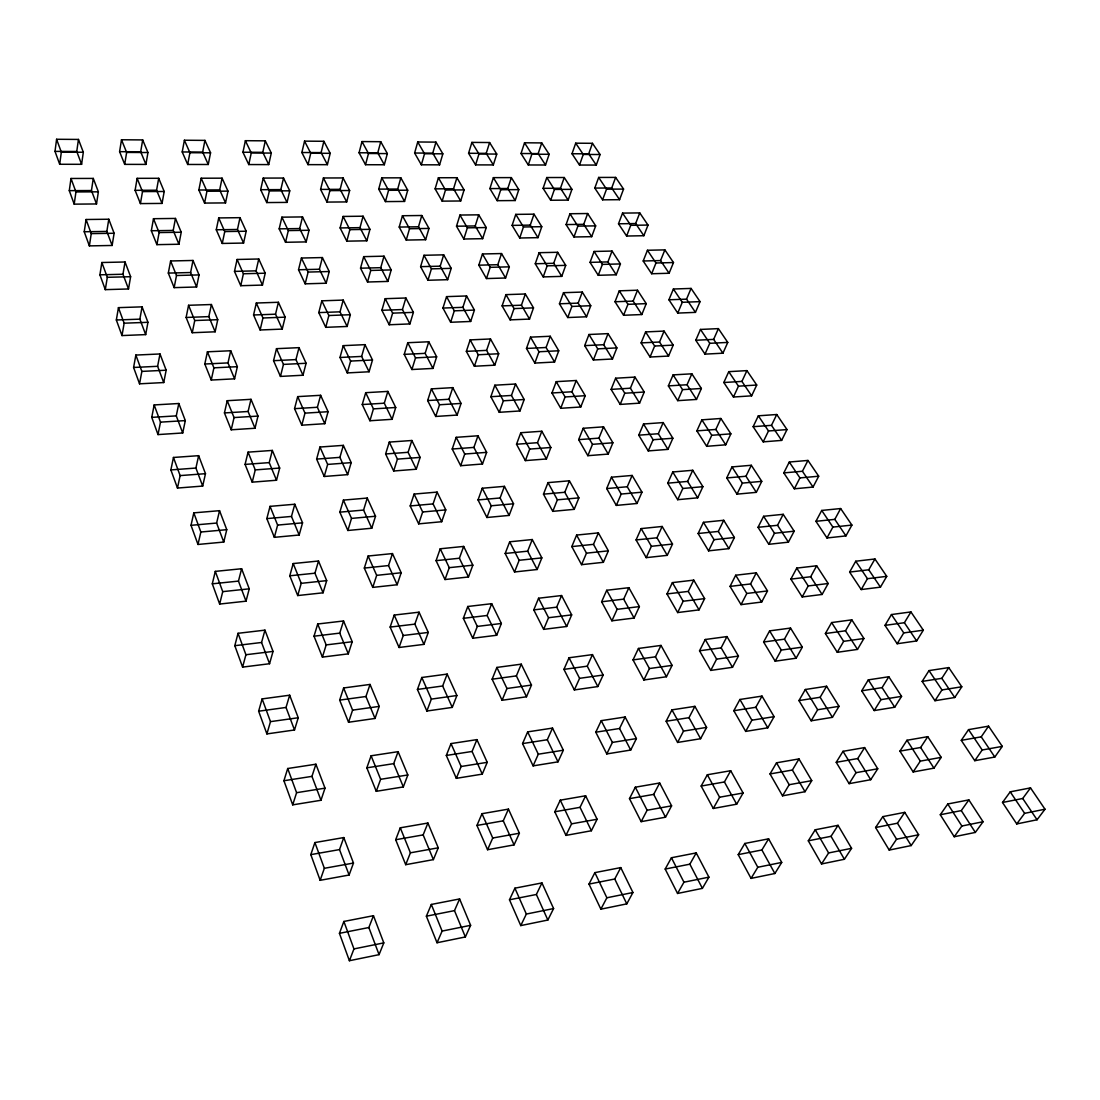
<?xml version="1.0" encoding="UTF-8"?>
<svg xmlns="http://www.w3.org/2000/svg" width="1100" height="1100" viewBox="0 0 1100 1100"><rect width="100%" height="100%" fill="white"/><g stroke="black" fill="none" stroke-linecap="round" stroke-linejoin="round"><path stroke-width="1.5" d="M55 151.387L56.595 139.274L78.458 139.439L83.325 152.24L81.593 164.312L59.689 164.271L55 151.387L76.752 151.484L81.593 164.312M59.689 164.271L61.325 152.144L56.595 139.274M69.286 190.644L70.991 178.475L93.28 178.42L98.368 191.826L96.511 203.954L74.195 204.146L69.286 190.644L91.465 190.548L96.511 203.954M76.752 151.484L78.458 139.439M74.195 204.146L75.941 191.936L70.991 178.475M84.233 231.756L86.061 219.505L108.79 219.23L114.111 233.269L112.131 245.465L89.375 245.891L84.233 231.756L106.851 231.413L112.131 245.465M91.465 190.548L93.28 178.42M89.375 245.891L91.245 233.613L86.061 219.505M99.907 274.821L101.86 262.515L125.042 261.993L130.625 276.705L128.507 288.97L105.297 289.644L99.907 274.821L122.966 274.244L128.507 288.97M106.851 231.413L108.79 219.23M119.598 151.676L121.495 139.769L142.684 139.92L147.95 152.529L145.915 164.409L124.699 164.368L119.598 151.676L140.69 151.772L145.915 164.409M124.699 164.368L126.637 152.433L121.495 139.769M105.297 289.644L107.305 277.31L101.86 262.515M140.69 151.772L142.684 139.92M135.108 190.327L137.129 178.337L158.703 178.296L164.203 191.482L162.044 203.417L140.429 203.596L135.108 190.327L156.585 190.218L162.044 203.417M122.966 274.244L125.042 261.993M116.339 320.004L118.442 307.643L142.079 306.859L147.95 322.3L145.681 334.606L122.004 335.569L116.339 320.004L139.865 319.151L145.681 334.606M140.429 203.596L142.491 191.593L137.129 178.337M122.004 335.569L124.149 323.194L118.442 307.643M156.585 190.218L158.703 178.296M151.333 230.752L153.478 218.708L175.464 218.433L181.225 232.238L178.929 244.241L156.901 244.654L151.333 230.752L173.209 230.436L178.929 244.241M139.865 319.151L142.079 306.859M133.595 367.469L135.85 355.066L159.995 353.966L166.155 370.205L163.735 382.553L139.549 383.817L133.595 367.469L157.616 366.3L163.735 382.553M156.901 244.654L159.101 232.567L153.478 218.708M182.215 151.965L184.401 140.236L204.93 140.387L210.567 152.804L208.258 164.491L187.688 164.464L182.215 151.965L202.675 152.061L208.258 164.491M139.549 383.817L141.859 371.401L135.85 355.066M173.209 230.436L175.464 218.433M187.688 164.464L189.915 152.708L184.401 140.236M168.314 273.089L170.61 260.975L193.009 260.466L199.045 274.918L196.597 286.99L174.157 287.636L168.314 273.089L190.616 272.525L196.597 286.99M157.616 366.3L159.995 353.966M174.157 287.636L176.495 275.509L170.61 260.975M202.675 152.061L204.93 140.387M151.759 417.368L154.165 404.938L178.819 403.507L185.309 420.599L182.71 432.974L158.015 434.582L151.759 417.368L176.275 415.882L182.71 432.974M198.866 190.011L201.176 178.214L222.076 178.173L227.975 191.139L225.528 202.909L204.586 203.074L198.866 190.011L219.684 189.915L225.528 202.909M158.015 434.582L160.49 422.139L154.165 404.938M190.616 272.525L193.009 260.466M204.586 203.074L206.938 191.249L201.176 178.214M186.12 317.46L188.567 305.291L211.406 304.521L217.745 319.688L215.133 331.801L192.252 332.722L186.12 317.46L208.849 316.621L215.133 331.801M219.684 189.915L222.076 178.173M192.252 332.722L194.741 320.54L188.567 305.291M176.275 415.882L178.819 403.507M216.274 229.79L218.721 217.924L240.006 217.676L246.166 231.234L243.567 243.059L222.255 243.444L216.274 229.79L237.462 229.474L243.567 243.059M170.871 469.92L173.456 457.462L198.646 455.675L205.48 473.674L202.689 486.062L177.471 488.056L170.871 469.92L195.91 468.05L198.646 455.675M222.255 243.444L224.758 231.564L218.721 217.924M242.949 152.24L245.383 140.69L265.306 140.841L271.288 153.065L268.716 164.588L248.765 164.56L242.949 152.24L262.79 152.336L268.716 164.588M208.849 316.621L211.406 304.521M177.471 488.056L180.125 475.599L173.456 457.462M204.806 364.018L207.419 351.808L230.711 350.749L237.366 366.671L234.575 378.826L211.241 380.05L204.806 364.018L227.989 362.904L234.575 378.826M248.765 164.56L251.254 152.983L245.383 140.69M237.462 229.474L240.006 217.676M234.492 271.397L237.091 259.476L258.761 258.995L265.21 273.199L262.46 285.079L240.749 285.711L234.492 271.397L256.066 270.847L262.46 285.079M211.241 380.05L213.909 367.84L207.419 351.808M262.79 152.336L265.306 140.841M260.673 189.709L263.244 178.09L283.511 178.049L289.754 190.822L287.045 202.4L266.75 202.565L260.673 189.709L280.844 189.613L287.045 202.4M240.749 285.711L243.403 273.762L237.091 259.476M191.015 525.319L193.806 512.861L219.546 510.675L226.765 529.678L223.768 542.053L197.986 544.459L191.015 525.319L216.617 523.05L219.546 510.675M227.989 362.904L230.711 350.749M266.75 202.565L269.376 190.933L263.244 178.09M256.066 270.847L258.761 258.995M224.441 412.94L227.219 400.703L250.992 399.328L257.991 416.075L255.008 428.244L231.206 429.797L224.441 412.94L248.091 411.496L255.008 428.244M197.986 544.459L200.846 532.015L193.806 512.861M280.844 189.613L283.511 178.049M253.564 314.985L256.327 303.022L278.41 302.28L285.161 317.157L282.232 329.093L260.123 329.986L253.564 314.985L275.536 314.188L282.232 329.093M231.206 429.797L234.053 417.56L227.219 400.703M279.18 228.855L281.903 217.167L302.514 216.92L309.045 230.271L306.171 241.904L285.532 242.289L279.18 228.855L299.695 228.553L306.171 241.904M260.123 329.986L262.941 317.996L256.327 303.022M301.868 152.515L304.549 141.144L323.881 141.281L330.192 153.326L327.387 164.67L308.028 164.642L301.868 152.515L321.131 152.597L327.387 164.67M285.532 242.289L288.31 230.587L281.903 217.167M248.091 411.496L250.992 399.328M308.028 164.642L310.75 153.244L304.549 141.144M275.536 314.188L278.41 302.28M212.3 583.825L215.298 571.381L241.615 568.741L249.246 588.83L246.015 601.178L219.656 604.051L212.3 583.825L238.466 581.102L241.615 568.741M299.695 228.553L302.514 216.92M245.08 464.406L248.064 452.155L272.332 450.422L279.689 468.05L276.512 480.246L252.216 482.158L245.08 464.406L269.225 462.619L272.332 450.422M321.131 152.597L323.881 141.281M273.556 360.69L276.499 348.673L299.007 347.655L306.103 363.275L302.981 375.237L280.445 376.42L273.556 360.69L295.955 359.604L302.981 375.237M298.526 269.775L301.414 258.032L322.396 257.565L329.216 271.521L326.178 283.222L305.168 283.827L298.526 269.775L319.413 269.239L326.178 283.222M320.581 189.42L323.414 177.98L343.062 177.939L349.635 190.506L346.679 201.919L327.002 202.084L320.581 189.42L340.161 189.324L346.679 201.919M219.656 604.051L222.736 591.635L215.298 571.381M252.216 482.158L255.269 469.906L248.064 452.155M280.445 376.42L283.456 364.402L276.499 348.673M305.168 283.827L308.124 272.071L301.414 258.032M327.002 202.084L329.876 190.616L323.414 177.98M295.955 359.604L299.007 347.655M319.413 269.239L322.396 257.565M340.161 189.324L343.062 177.939M359.067 152.776L361.982 141.57L380.751 141.708L387.351 153.588L384.312 164.752L365.53 164.725L359.067 152.776L377.768 152.859L384.312 164.752M340.12 227.947L343.104 216.439L363.082 216.205L369.957 229.336L366.822 240.804L346.816 241.161L340.12 227.947L360.016 227.645L366.822 240.804M318.78 312.606L321.832 300.822L343.2 300.094L350.35 314.724L347.132 326.466L325.738 327.332L318.78 312.606L340.038 311.822L347.132 326.466M294.553 408.664L297.688 396.619L320.623 395.299L328.075 411.703L324.761 423.692L301.785 425.191L294.553 408.664L317.377 407.275L324.761 423.692M266.832 518.609L270.036 506.357L294.8 504.24L302.555 522.83L299.159 535.013L274.354 537.336L266.832 518.609L291.472 516.436L294.8 504.24M234.809 645.686L238.04 633.298L264.949 630.149L273.034 651.42L269.555 663.726L242.591 667.109L234.809 645.686L261.566 642.482L264.949 630.149M365.53 164.725L368.486 153.491L361.982 141.57M346.816 241.161L349.869 229.639L343.104 216.439M325.738 327.332L328.859 315.521L321.832 300.822M301.785 425.191L304.989 413.146L297.688 396.619M274.354 537.336L277.613 525.085L270.036 506.357M377.768 152.859L380.751 141.708M360.016 227.645L363.082 216.205M242.591 667.109L245.919 654.734L238.04 633.298M340.038 311.822L343.2 300.094M317.377 407.275L320.623 395.299M378.716 189.131L381.769 177.87L400.84 177.829L407.729 190.204L404.539 201.438L385.44 201.603L378.716 189.131L397.705 189.049L404.539 201.438M360.525 268.194L363.688 256.644L384.01 256.176L391.188 269.913L387.888 281.421L367.538 282.012L360.525 268.194L380.765 267.685L387.888 281.421M339.996 357.473L343.241 345.647L364.994 344.657L372.487 359.989L369.078 371.772L347.298 372.914L339.996 357.473L361.639 356.428L369.078 371.772M385.44 201.603L388.561 190.3L381.769 177.87M316.621 459.099L319.962 447.026L343.351 445.362L351.189 462.632L347.655 474.636L324.225 476.479L316.621 459.099L339.9 457.366L343.351 445.362M367.538 282.012L370.755 270.449L363.688 256.644M397.705 189.049L400.84 177.829M289.781 575.795L293.205 563.558L318.505 561.014L326.7 580.635L323.056 592.804L297.715 595.554L289.781 575.795L314.944 573.196L318.505 561.014M347.298 372.914L350.611 361.075L343.241 345.647M380.765 267.685L384.01 256.176M414.618 153.037L417.739 141.983L435.957 142.12L442.846 153.821L439.601 164.835L421.355 164.808L414.618 153.037L432.768 153.12L439.601 164.835M324.225 476.479L327.649 464.42L319.962 447.026M258.637 711.205L262.13 698.899L289.671 695.2L298.238 717.75L294.498 729.974L266.901 733.92L258.637 711.205L286.028 707.451L289.671 695.2M361.639 356.428L364.994 344.657M399.204 227.067L402.435 215.738L421.795 215.504L428.986 228.429L425.631 239.718L406.23 240.075L399.204 227.067L418.495 226.779L425.631 239.718M297.715 595.554L301.221 583.33L293.205 563.558M421.355 164.808L424.531 153.739L417.739 141.983M381.879 310.296L385.22 298.691L405.886 297.99L413.394 312.359L409.901 323.923L389.207 324.761L381.879 310.296L402.449 309.54L409.901 323.923M406.23 240.075L409.516 228.731L402.435 215.738M432.768 153.12L435.957 142.12M362.244 404.539L365.709 392.686L387.846 391.408L395.725 407.495L392.095 419.306L369.916 420.75L362.244 404.539L384.299 403.205L392.095 419.306M266.901 733.92L270.49 721.641L262.13 698.899M389.207 324.761L392.618 313.143L385.22 298.691M418.495 226.779L421.795 215.504M435.119 188.856L438.405 177.746L456.913 177.719L464.09 189.915L460.68 200.984L442.145 201.135L435.119 188.856L453.558 188.774L460.68 200.984M339.845 512.16L343.42 500.101L367.263 498.053L375.526 516.244L371.759 528.234L347.861 530.475L339.845 512.16L363.578 510.056L367.263 498.053M402.449 309.54L405.886 297.99M369.916 420.75L373.436 408.884L365.709 392.686M420.599 266.668L424.009 255.282L443.685 254.843L451.206 268.345L447.645 279.689L427.941 280.266L420.599 266.668L440.206 266.173L447.645 279.689M442.145 201.135L445.486 190.011L438.405 177.746M314.022 636.199L317.694 624.002L343.544 620.977L352.206 641.726L348.301 653.854L322.41 657.099L314.022 636.199L339.735 633.119L343.544 620.977M384.299 403.205L387.846 391.408M347.861 530.475L351.505 518.402L343.42 500.101M453.558 188.774L456.913 177.719M404.223 354.365L407.756 342.719L428.78 341.77L436.659 356.812L432.96 368.418L411.909 369.518L404.223 354.365L425.15 353.361L432.96 368.418M427.941 280.266L431.406 268.854L424.009 255.282M468.572 153.285L471.9 142.395L489.61 142.532L496.76 154.069L493.322 164.917L475.585 164.89L468.572 153.285L486.228 153.354L493.322 164.917M440.206 266.173L443.685 254.843M283.924 780.739L287.705 768.515L315.906 764.211L325.009 788.164L320.966 800.277L292.71 804.856L283.924 780.739L311.96 776.366L315.906 764.211M322.41 657.099L326.178 644.916L317.694 624.002M385.619 453.97L389.29 442.09L411.854 440.495L420.131 457.408L416.268 469.219L393.676 471.006L385.619 453.97L408.086 452.306L411.854 440.495M411.909 369.518L415.511 357.871L407.756 342.719M456.5 226.215L459.965 215.05L478.748 214.83L486.241 227.549L482.652 238.673L463.829 239.016L456.5 226.215L475.228 225.94L482.652 238.673M475.585 164.89L478.967 153.986L471.9 142.395M486.228 153.354L489.61 142.532M425.15 353.361L428.78 341.77M463.829 239.016L467.349 227.837L459.965 215.05M442.956 308.055L446.559 296.629L466.565 295.955L474.416 310.076L470.676 321.461L450.629 322.272L442.956 308.055L462.88 307.326L470.676 321.461M393.676 471.006L397.43 459.126L389.29 442.09M364.32 568.081L368.129 556.023L392.466 553.575L401.17 572.756L397.155 584.746L372.763 587.386L364.32 568.081L388.534 565.565L392.466 553.575M475.228 225.94L478.748 214.83M292.71 804.856L296.587 792.688L287.705 768.515M489.899 188.595L493.377 177.65L511.349 177.609L518.801 189.626L515.185 200.544L497.2 200.681L489.899 188.595L507.801 188.499L515.185 200.544M450.629 322.272L454.3 310.832L446.559 296.629M427.639 400.565L431.393 388.877L452.788 387.64L461.051 403.425L457.132 415.058L435.696 416.46L427.639 400.565L448.938 399.259L457.132 415.058M462.88 307.326L466.565 295.955M497.2 200.681L500.748 189.722L493.377 177.65M372.763 587.386L376.668 575.355L368.129 556.023M478.816 265.183L482.46 253.976L501.531 253.55L509.355 266.832L505.574 277.998L486.461 278.561L478.816 265.183L497.819 264.701L505.574 277.998M339.666 700.109L343.613 687.967L370.04 684.434L379.211 706.406L375.018 718.451L348.549 722.246L339.666 700.109L365.942 696.506L370.04 684.434M507.801 188.499L511.349 177.609M521.029 153.519L524.535 142.794L541.75 142.917L549.148 154.289L545.518 165L528.289 164.972L521.029 153.519L538.175 153.601L545.518 165M435.696 416.46L439.519 404.772L431.393 388.877M410.19 505.945L414.109 494.065L437.099 492.099L445.803 509.891L441.691 521.716L418.674 523.861L410.19 505.945L433.084 503.91L437.099 492.099M486.461 278.561L490.174 267.327L482.46 253.976M448.938 399.259L452.788 387.64M466.345 351.368L470.154 339.886L490.49 338.965L498.712 353.746L494.752 365.172L474.389 366.245L466.345 351.368L486.599 350.377L494.752 365.172M528.289 164.972L531.85 154.22L524.535 142.794M497.819 264.701L501.531 253.55M512.105 225.39L515.776 214.376L534.009 214.17L541.777 226.696L537.969 237.655L519.723 237.999L512.105 225.39L530.269 225.115L537.969 237.655M538.175 153.601L541.75 142.917M348.549 722.246L352.591 710.133L343.613 687.967M418.674 523.861L422.661 511.981L414.109 494.065M474.389 366.245L478.266 354.764L470.154 339.886M310.805 854.631L314.903 842.559L343.778 837.567L353.471 863.06L349.099 875.023L320.155 880.316L310.805 854.631L339.515 849.599L343.778 837.567M519.723 237.999L523.449 226.971L515.776 214.376M390.143 627.082L394.226 615.065L419.059 612.178L428.257 632.431L423.954 644.366L399.066 647.487L390.143 627.082L414.851 624.126L419.059 612.178M452.21 449.034L456.197 437.332L477.978 435.779L486.654 452.361L482.487 463.994L460.68 465.712L452.21 449.034L473.894 447.411L477.978 435.779M486.599 350.377L490.49 338.965M502.109 305.896L505.959 294.635L525.332 293.989L533.514 307.863L529.526 319.082L510.111 319.866L502.109 305.896L521.428 305.195L529.526 319.082M530.269 225.115L534.009 214.17M543.098 188.334L546.783 177.54L564.245 177.512L571.945 189.351L568.136 200.104L550.66 200.255L543.098 188.334L560.491 188.251L568.136 200.104M550.66 200.255L554.4 189.447L546.783 177.54M510.111 319.866L514.016 308.591L505.959 294.635M460.68 465.712L464.736 454.025L456.197 437.332M399.066 647.487L403.246 635.484L394.226 615.065M572.014 153.752L575.712 143.179L592.446 143.303L600.077 154.522L596.269 165.069L579.507 165.041L572.014 153.752L588.706 153.835L596.269 165.069M560.491 188.251L564.245 177.512M535.26 263.752L539.124 252.697L557.631 252.285L565.73 265.361L561.743 276.375L543.207 276.911L535.26 263.752L553.712 263.285L561.743 276.375M320.155 880.316L324.349 868.299L314.903 842.559M521.428 305.195L525.332 293.989M490.848 396.715L494.862 385.206L515.556 384.01L524.178 399.506L519.984 410.96L499.263 412.308L490.848 396.715L511.445 395.45L519.984 410.96M436.067 560.656L440.234 548.776L463.678 546.425L472.849 565.18L468.462 576.977L444.991 579.535L436.067 560.656L459.388 558.236L463.678 546.425M579.507 165.041L583.261 154.44L575.712 143.179M366.836 767.827L371.099 755.782L398.104 751.671L407.839 774.977L403.329 786.926L376.255 791.312L366.836 767.827L393.704 763.648L398.104 751.671M543.207 276.911L547.14 265.843L539.124 252.697M588.706 153.835L592.446 143.303M566.087 224.579L569.951 213.744L587.661 213.524L595.678 225.871L591.676 236.679L573.952 236.995L566.087 224.579L583.729 224.317L591.676 236.679M499.263 412.308L503.374 400.799L494.862 385.206M553.712 263.285L557.631 252.285M526.474 348.452L530.53 337.15L550.22 336.256L558.759 350.776L554.551 362.038L534.834 363.069L526.474 348.452L546.081 347.504L554.551 362.038M444.991 579.535L449.254 567.669L440.234 548.776M511.445 395.45L515.556 384.01M478.033 499.936L482.254 488.235L504.433 486.351L513.549 503.772L509.135 515.419L486.929 517.495L478.033 499.936L500.101 497.984L504.433 486.351M573.952 236.995L577.885 226.133L569.951 213.744M594.798 188.072L598.661 177.444L615.629 177.403L623.562 189.076L619.575 199.691L602.594 199.829L594.798 188.072L611.71 187.99L619.575 199.691M376.255 791.312L380.627 779.309L371.099 755.782M583.729 224.317L587.661 213.524M534.834 363.069L538.973 351.752L530.53 337.15M417.422 689.452L421.809 677.49L447.164 674.094L456.899 695.516L452.279 707.396L426.869 711.026L417.422 689.452L442.654 685.987L447.164 674.094M559.446 303.793L563.502 292.696L582.299 292.064L590.755 305.718L586.548 316.772L567.737 317.543L559.446 303.793L578.16 303.119L586.548 316.772M546.081 347.504L550.22 336.256M602.594 199.829L606.526 189.173L598.661 177.444M486.929 517.495L491.246 505.794L482.254 488.235M516.519 444.249L520.795 432.726L541.832 431.241L550.866 447.494L546.425 458.961L525.36 460.611L516.519 444.249L537.474 442.695L541.832 431.241M611.71 187.99L615.629 177.403M567.737 317.543L571.876 306.433L563.502 292.696M339.433 933.336L343.874 921.456L373.464 915.695L383.804 942.879L379.06 954.649L349.401 960.726L339.433 933.336L368.857 927.534L373.464 915.695M590.04 262.364L594.096 251.46L612.054 251.061L620.428 263.931L616.22 274.78L598.249 275.303L590.04 262.364L607.929 261.91L616.22 274.78M578.16 303.119L582.299 292.064M426.869 711.026L431.351 699.105L421.809 677.49M463.334 618.324L467.789 606.485L491.686 603.694L501.366 623.48L496.691 635.25L472.752 638.248L463.334 618.324L487.121 615.477L491.686 603.694M525.36 460.611L529.719 449.089L520.795 432.726M551.966 392.989L556.243 381.659L576.249 380.504L585.2 395.697L580.759 406.986L560.725 408.293L551.966 392.989L571.89 391.765L580.759 406.986M598.249 275.303L602.374 264.399L594.096 251.46M618.502 223.795L622.559 213.111L639.76 212.905L648.01 225.06L643.844 235.716L626.615 236.032L618.502 223.795L635.649 223.548L643.844 235.716M607.929 261.91L612.054 251.061M626.615 236.032L630.74 225.321L622.559 213.111M584.691 345.634L588.981 334.496L608.053 333.63L616.894 347.903L612.466 358.999L593.368 360.002L584.691 345.634L603.694 344.712L612.466 358.999M560.725 408.293L565.084 396.962L556.243 381.659M505.175 553.493L509.685 541.805L532.263 539.536L541.86 557.879L537.158 569.511L514.553 571.973L505.175 553.493L527.656 551.169L532.263 539.536M472.752 638.248L477.304 626.423L467.789 606.485M395.684 839.726L400.276 827.805L427.914 823.034L438.254 847.811L433.386 859.622L405.707 864.683L395.684 839.726L423.156 834.9L427.914 823.034M349.401 960.726L353.953 948.915L343.874 921.456M635.649 223.548L639.76 212.905M571.89 391.765L576.249 380.504M615.024 301.757L619.286 290.826L637.505 290.221L646.236 303.641L641.822 314.545L623.59 315.274L615.024 301.757L633.174 301.097L641.822 314.545M593.368 360.002L597.726 348.851L588.981 334.496M543.482 494.161L548.006 482.625L569.401 480.796L578.902 497.874L574.2 509.341L552.764 511.349L543.482 494.161L564.795 492.277L569.401 480.796M603.694 344.712L608.053 333.63M514.553 571.973L519.145 560.285L509.685 541.805M446.311 755.466L451.014 743.586L476.919 739.626L487.217 762.341L482.268 774.125L456.321 778.332L446.311 755.466L472.079 751.451L476.919 739.626M643.197 261.002L647.446 250.264L664.881 249.879L673.489 262.543L669.102 273.254L651.654 273.749L643.197 261.002L660.564 260.562L669.102 273.254M623.59 315.274L627.935 304.329L619.286 290.826M405.707 864.683L410.41 852.816L400.276 827.805M633.174 301.097L637.505 290.221M578.669 439.643L583.192 428.285L603.529 426.841L612.906 442.777L608.217 454.08L587.854 455.689L578.669 439.643L598.923 438.13L603.529 426.841M552.764 511.349L557.384 499.812L548.006 482.625M651.654 273.749L655.971 262.996L647.446 250.264M660.564 260.562L664.881 249.879M492.126 679.209L496.884 667.425L521.249 664.166L531.479 685.066L526.487 696.781L502.081 700.274L492.126 679.209L516.381 675.895L521.249 664.166M611.105 389.386L615.629 378.221L634.989 377.094L644.243 392.026L639.567 403.15L620.18 404.415L611.105 389.386L630.396 388.204L639.567 403.15M456.321 778.332L461.134 766.494L451.014 743.586M587.854 455.689L592.474 444.331L583.192 428.285M641.107 342.897L645.604 331.925L664.084 331.086L673.2 345.111L668.566 356.056L650.059 357.019L641.107 342.897L659.519 342.018L668.566 356.056M533.775 609.895L538.574 598.235L561.577 595.54L571.684 614.886L566.692 626.477L543.648 629.365L533.775 609.895L556.669 607.159L561.577 595.54M620.18 404.415L624.786 393.236L615.629 378.221M630.396 388.204L634.989 377.094M502.081 700.274L506.949 688.504L496.884 667.425M668.924 299.791L673.393 289.011L691.075 288.42L700.054 301.634L695.447 312.373L677.751 313.087L668.924 299.791L686.538 299.145L695.447 312.373M650.059 357.019L654.638 346.032L645.604 331.925M571.808 546.59L576.606 535.081L598.386 532.881L608.369 550.839L603.377 562.306L581.57 564.671L571.808 546.59L593.491 544.349L598.386 532.881M659.519 342.018L664.084 331.086M543.648 629.365L548.543 617.719L538.574 598.235M677.751 313.087L682.289 302.294L673.393 289.011M686.538 299.145L691.075 288.42M606.678 488.565L611.462 477.207L632.129 475.447L641.987 492.181L637.01 503.484L616.316 505.409L606.678 488.565L627.261 486.75L632.129 475.447M426.374 916.19L431.324 904.447L459.607 898.947L470.621 925.32L465.369 936.952L437.03 942.755L426.374 916.19L454.479 910.635L459.607 898.947M581.57 564.671L586.479 553.163L576.606 535.081M638.756 435.174L643.527 423.995L663.19 422.592L672.884 438.24L667.947 449.377L648.257 450.918L638.756 435.174L658.336 433.73L663.19 422.592M476.946 825.454L481.993 813.697L508.447 809.119L519.393 833.223L514.071 844.883L487.561 849.723L476.946 825.454L503.264 820.82L508.447 809.119M616.316 505.409L621.197 494.051L611.462 477.207M668.36 385.894L673.104 374.894L691.859 373.808L701.388 388.479L696.493 399.438L677.724 400.661L668.36 385.894L687.046 384.752L696.493 399.438M695.777 340.257L700.48 329.436L718.396 328.625L727.774 342.416L722.934 353.196L704.99 354.131L695.777 340.257L713.639 339.391L722.934 353.196M648.257 450.918L653.111 439.739L643.527 423.995M522.569 743.586L527.656 731.885L552.516 728.09L563.351 750.214L558.002 761.846L533.101 765.875L522.569 743.586L547.305 739.736L552.516 728.09M437.03 942.755L442.118 931.081L431.324 904.447M677.724 400.661L682.55 389.647L673.104 374.894M687.046 384.752L691.859 373.808M563.929 669.377L569.044 657.759L592.474 654.61L603.158 675.029L597.822 686.565L574.351 689.934L563.929 669.377L587.263 666.174L592.474 654.61M704.99 354.131L709.775 343.31L700.48 329.436M487.561 849.723L492.731 838.021L481.993 813.697M713.639 339.391L718.396 328.625M601.618 601.769L606.719 590.274L628.87 587.689L639.402 606.595L634.081 618.035L611.902 620.812L601.618 601.769L623.673 599.129L628.87 587.689M533.101 765.875L538.312 754.201L527.656 731.885M636.075 539.935L641.163 528.591L662.173 526.474L672.513 544.06L667.246 555.349L646.209 557.645L636.075 539.935L657.002 537.776L662.173 526.474M574.351 689.934L579.576 678.329L569.044 657.759M667.727 483.175L672.76 471.982L692.739 470.277L702.9 486.681L697.689 497.819L677.683 499.689L667.727 483.175L687.61 481.415L692.739 470.277M696.877 430.87L701.869 419.842L720.899 418.481L730.881 433.84L725.725 444.812L706.681 446.311L696.877 430.87L715.839 429.454L720.899 418.481M611.902 620.812L617.114 609.331L606.719 590.274M723.827 382.511L728.764 371.663L746.928 370.618L756.731 385.027L751.63 395.835L733.452 397.018L723.827 382.511L741.923 381.411L751.63 395.835M646.209 557.645L651.393 546.288L641.163 528.591M677.683 499.689L682.825 488.482L672.76 471.982M706.681 446.311L711.755 435.284L701.869 419.842M733.452 397.018L738.471 386.169L728.764 371.663M741.923 381.411L746.928 370.618M509.479 899.786L514.91 888.181L541.942 882.929L553.589 908.559L547.855 920.04L520.768 925.595L509.479 899.786L536.374 894.479L541.942 882.929M554.799 811.773L560.271 800.168L585.626 795.781L597.107 819.253L591.388 830.747L565.977 835.395L554.799 811.773L580.044 807.331L585.626 795.781M595.788 732.201L601.246 720.651L625.13 717.008L636.419 738.581L630.712 750.049L606.801 753.926L595.788 732.201L619.548 728.503L625.13 717.008M633.023 659.904L638.454 648.45L661.004 645.425L672.1 665.376L666.449 676.748L643.857 679.979L633.023 659.904L655.462 656.824L661.004 645.425M666.985 593.945L672.389 582.615L693.743 580.126L704.633 598.62L699.036 609.881L677.655 612.562L666.985 593.945L688.256 591.401L693.743 580.126M698.115 533.514L703.45 522.321L723.731 520.286L734.415 537.515L728.888 548.639L708.579 550.852L698.115 533.514L718.314 531.424L723.731 520.286M726.729 477.95L732.009 466.922L751.314 465.272L761.777 481.36L756.332 492.346L737 494.147L726.729 477.95L745.965 476.245L751.314 465.272M753.143 426.69L758.34 415.814L776.765 414.507L787.009 429.578L781.646 440.399L763.207 441.856L753.143 426.69L771.485 425.329L776.765 414.507M520.768 925.595L526.336 914.059L514.91 888.181M565.977 835.395L571.574 823.845L560.271 800.168M606.801 753.926L612.384 742.418L601.246 720.651M643.857 679.979L649.413 668.553L638.454 648.45M677.655 612.562L683.155 601.246L672.389 582.615M708.579 550.852L714.024 539.674L703.45 522.321M737 494.147L742.376 483.106L732.009 466.922M763.207 441.856L768.501 430.98L787.009 429.578M783.805 472.904L789.291 462.027L807.977 460.433L818.702 476.217L813.051 487.053L794.351 488.799L783.805 472.904L802.423 471.254L807.977 460.433M758.037 527.312L763.606 516.285L783.2 514.319L794.173 531.19L788.411 542.163L768.804 544.308L758.037 527.312L777.549 525.291L783.2 514.319M730.043 586.396L735.694 575.231L756.291 572.825L767.511 590.934L761.668 602.044L741.043 604.629L730.043 586.396L750.558 583.949L756.291 572.825M699.531 650.788L705.251 639.499L726.976 636.584L738.444 656.081L732.504 667.301L710.765 670.409L699.531 650.788L721.146 647.831L726.976 636.584M666.146 721.242L671.949 709.857L694.898 706.351L706.612 727.402L700.59 738.719L677.6 742.445L666.146 721.242L688.999 717.681L694.898 706.351M629.475 798.641L635.319 787.201L659.656 782.994L671.605 805.846L665.514 817.204L641.149 821.659L629.475 798.641L653.702 794.393L659.656 782.994M588.995 884.084L594.866 872.63L620.757 867.598L632.94 892.513L626.794 903.87L600.861 909.178L588.995 884.084L614.749 879.01L620.757 867.598M794.351 488.799L799.934 477.909L818.702 476.217M768.804 544.308L774.482 533.266L794.173 531.19M741.043 604.629L746.804 593.464L767.511 590.934M710.765 670.409L716.609 659.134L738.444 656.081M677.6 742.445L683.526 731.088L706.612 727.402M641.149 821.659L647.116 810.246L671.605 805.846M600.861 909.178L606.87 897.779L632.94 892.513M815.939 521.317L821.727 510.441L840.661 508.544L851.909 525.085L845.941 535.906L826.98 537.969L815.939 521.317L834.804 519.365L840.661 508.544M790.872 579.123L796.771 568.095L816.654 565.785L828.176 583.509L822.099 594.467L802.189 596.956L790.872 579.123L810.686 576.744L816.654 565.785M763.606 642.015L769.601 630.877L790.529 628.072L802.34 647.13L796.139 658.199L775.184 661.196L763.606 642.015L784.451 639.155L790.529 628.072M826.98 537.969L832.879 527.092L851.909 525.085M733.824 710.71L739.915 699.476L761.997 696.107L774.098 716.664L767.786 727.815L745.676 731.404L733.824 710.71L755.81 707.286L761.997 696.107M802.189 596.956L808.197 585.956L828.176 583.509M701.168 786.046L707.341 774.758L730.702 770.715L743.105 792.99L736.67 804.196L713.281 808.473L701.168 786.046L724.419 781.963L730.702 770.715M775.184 661.196L781.303 650.072L802.34 647.13M665.184 869.055L671.426 857.739L696.231 852.912L708.923 877.154L702.391 888.374L677.559 893.461L665.184 869.055L689.865 864.174L696.231 852.912M745.676 731.404L751.891 720.197L774.098 716.664M713.281 808.473L719.593 797.225L743.105 792.99M849.626 572.082L855.745 561.22L874.94 558.979L886.737 576.345L880.44 587.152L861.218 589.559L849.626 572.082L868.753 569.786L874.94 558.979M677.559 893.461L683.952 882.2L708.923 877.154M825.385 633.545L831.628 622.559L851.812 619.85L863.926 638.495L857.491 649.413L837.279 652.3L825.385 633.545L845.487 630.795L851.812 619.85M861.218 589.559L867.446 578.696L886.737 576.345M798.957 700.576L805.324 689.494L826.581 686.249L839.039 706.324L832.439 717.338L811.168 720.789L798.957 700.576L820.133 697.276L826.581 686.249M837.279 652.3L843.645 641.341L863.926 638.495M770.027 773.946L776.518 762.809L798.971 758.918L811.759 780.643L805.021 791.711L782.54 795.822L770.027 773.946L792.385 770.027L798.971 758.918M811.168 720.789L817.657 709.734L839.039 706.324M738.21 854.631L744.824 843.466L768.611 838.832L781.729 862.428L774.867 873.51L751.053 878.391L738.21 854.631L761.888 849.97L768.611 838.832M782.54 795.822L789.181 784.713L811.759 780.643M884.991 625.377L891.454 614.543L910.924 611.93L923.326 630.176L916.657 640.942L897.174 643.734L884.991 625.377L904.393 622.724L910.924 611.93M861.699 690.8L868.312 679.869L888.8 676.748L901.56 696.369L894.726 707.231L874.225 710.559L861.699 690.8L882.09 687.624L888.8 676.748M751.053 878.391L757.804 867.268L781.729 862.428M897.174 643.734L903.76 632.913L923.326 630.176M836.234 762.314L843.013 751.314L864.6 747.588L877.745 768.776L870.732 779.707L849.117 783.654L836.234 762.314L857.739 758.546L864.6 747.588M874.225 710.559L880.976 699.655L901.56 696.369M808.294 840.812L815.224 829.771L838.049 825.33L851.579 848.32L844.401 859.265L821.535 863.954L808.294 840.812L831.023 836.316L838.049 825.33M849.117 783.654L856.034 772.681L877.745 768.776M922.157 681.395L929.005 670.601L948.75 667.59L961.799 686.785L954.745 697.51L934.973 700.714L922.157 681.395L941.834 678.329L948.75 667.59M821.535 863.954L828.616 852.954L851.579 848.32M899.938 751.121L906.977 740.259L927.754 736.67L941.201 757.364L933.955 768.157L913.151 771.952L899.938 751.121L920.645 747.491L927.754 736.67M934.973 700.714L941.957 689.934L961.799 686.785M875.6 827.516L882.805 816.626L904.75 812.35L918.638 834.763L911.171 845.57L889.213 850.08L875.6 827.516L897.449 823.213L904.75 812.35M913.151 771.952L920.315 761.117L941.201 757.364M961.276 740.341L968.55 729.63L988.556 726.165L1002.293 746.378L994.812 757.034L974.779 760.691L961.276 740.341L981.227 736.849L988.556 726.165M889.213 850.08L896.582 839.218L918.638 834.763M974.779 760.691L982.19 749.994L1002.293 746.378M940.28 814.756L947.76 803.99L968.852 799.893L983.056 821.741L975.343 832.425L954.236 836.742L940.28 814.756L961.29 810.604L968.852 799.893M954.236 836.742L961.867 826.018L983.056 821.741M1002.513 802.477L1010.226 791.835L1030.508 787.889L1045 809.215L1037.053 819.775L1016.744 823.928L1002.513 802.477L1022.725 798.49L1030.508 787.889M1016.744 823.928L1024.622 813.34L1045 809.215M353.953 948.915L383.804 942.879M442.118 931.081L470.621 925.32M526.336 914.059L553.589 908.559M324.349 868.299L353.471 863.06M410.41 852.816L438.254 847.811M492.731 838.021L519.393 833.223M571.574 823.845L597.107 819.253M296.587 792.688L325.009 788.164M380.627 779.309L407.839 774.977M461.134 766.494L487.217 762.341M538.312 754.201L563.351 750.214M612.384 742.418L636.419 738.581M270.49 721.641L298.238 717.75M352.591 710.133L379.211 706.406M431.351 699.105L456.899 695.516M506.949 688.504L531.479 685.066M579.576 678.329L603.158 675.029M649.413 668.553L672.1 665.376M245.919 654.734L273.034 651.42M326.178 644.916L352.206 641.726M403.246 635.484L428.257 632.431M477.304 626.423L501.366 623.48M548.543 617.719L571.684 614.886M617.114 609.331L639.402 606.595M683.155 601.246L704.633 598.62M222.736 591.635L249.246 588.83M301.221 583.33L326.7 580.635M376.668 575.355L401.17 572.756M449.254 567.669L472.849 565.18M519.145 560.285L541.86 557.879M586.479 553.163L608.369 550.839M651.393 546.288L672.513 544.06M714.024 539.674L734.415 537.515M200.846 532.015L226.765 529.678M277.613 525.085L302.555 522.83M351.505 518.402L375.526 516.244M422.661 511.981L445.803 509.891M491.246 505.794L513.549 503.772M557.384 499.812L578.902 497.874M621.197 494.051L641.987 492.181M682.825 488.482L702.9 486.681M742.376 483.106L761.777 481.36M180.125 475.599L205.48 473.674M255.269 469.906L279.689 468.05M327.649 464.42L351.189 462.632M397.43 459.126L420.131 457.408M464.736 454.025L486.654 452.361M529.719 449.089L550.866 447.494M592.474 444.331L612.906 442.777M653.111 439.739L672.884 438.24M711.755 435.284L730.881 433.84M160.49 422.139L185.309 420.599M234.053 417.56L257.991 416.075M304.989 413.146L328.075 411.703M373.436 408.884L395.725 407.495M439.519 404.772L461.051 403.425M503.374 400.799L524.178 399.506M565.084 396.962L585.2 395.697M624.786 393.236L644.243 392.026M682.55 389.647L701.388 388.479M738.471 386.169L756.731 385.027M141.859 371.401L166.155 370.205M213.909 367.84L237.366 366.671M283.456 364.402L306.103 363.275M350.611 361.075L372.487 359.989M415.511 357.871L436.659 356.812M478.266 354.764L498.712 353.746M538.973 351.752L558.759 350.776M597.726 348.851L616.894 347.903M654.638 346.032L673.2 345.111M709.775 343.31L727.774 342.416M124.149 323.194L147.95 322.3M194.741 320.54L217.745 319.688M262.941 317.996L285.161 317.157M328.859 315.521L350.35 314.724M392.618 313.143L413.394 312.359M454.3 310.832L474.416 310.076M514.016 308.591L533.514 307.863M571.876 306.433L590.755 305.718M627.935 304.329L646.236 303.641M682.289 302.294L700.054 301.634M107.305 277.31L130.625 276.705M176.495 275.509L199.045 274.918M243.403 273.762L265.21 273.199M308.124 272.071L329.216 271.521M370.755 270.449L391.188 269.913M431.406 268.854L451.206 268.345M490.174 267.327L509.355 266.832M547.14 265.843L565.73 265.361M602.374 264.399L620.428 263.931M655.971 262.996L673.489 262.543M91.245 233.613L114.111 233.269M159.101 232.567L181.225 232.238M224.758 231.564L246.166 231.234M288.31 230.587L309.045 230.271M349.869 229.639L369.957 229.336M409.516 228.731L428.986 228.429M467.349 227.837L486.241 227.549M523.449 226.971L541.777 226.696M577.885 226.133L595.678 225.871M630.74 225.321L648.01 225.06M75.941 191.936L98.368 191.826M142.491 191.593L164.203 191.482M206.938 191.249L227.975 191.139M269.376 190.933L289.754 190.822M329.876 190.616L349.635 190.506M388.561 190.3L407.729 190.204M445.486 190.011L464.09 189.915M500.748 189.722L518.801 189.626M554.4 189.447L571.945 189.351M606.526 189.173L623.562 189.076M61.325 152.144L83.325 152.24M126.637 152.433L147.95 152.529M189.915 152.708L210.567 152.804M251.254 152.983L271.288 153.065M310.75 153.244L330.192 153.326M368.486 153.491L387.351 153.588M424.531 153.739L442.846 153.821M478.967 153.986L496.76 154.069M531.85 154.22L549.148 154.289M583.261 154.44L600.077 154.522M771.485 425.329L781.646 440.399M802.423 471.254L813.051 487.053M834.804 519.365L845.941 535.906M868.753 569.786L880.44 587.152M904.393 622.724L916.657 640.942M941.834 678.329L954.745 697.51M981.227 736.849L994.812 757.034M1022.725 798.49L1037.053 819.775M758.34 415.814L768.501 430.98M789.291 462.027L799.934 477.909M821.727 510.441L832.879 527.092M855.745 561.22L867.446 578.696M891.454 614.543L903.76 632.913M929.005 670.601L941.957 689.934M968.55 729.63L982.19 749.994M1010.226 791.835L1024.622 813.34M715.839 429.454L725.725 444.812M745.965 476.245L756.332 492.346M777.549 525.291L788.411 542.163M810.686 576.744L822.099 594.467M845.487 630.795L857.491 649.413M882.09 687.624L894.726 707.231M920.645 747.491L933.955 768.157M961.29 810.604L975.343 832.425M763.606 516.285L774.482 533.266M796.771 568.095L808.197 585.956M831.628 622.559L843.645 641.341M868.312 679.869L880.976 699.655M906.977 740.259L920.315 761.117M947.76 803.99L961.867 826.018M658.336 433.73L667.947 449.377M687.61 481.415L697.689 497.819M718.314 531.424L728.888 548.639M750.558 583.949L761.668 602.044M784.451 639.155L796.139 658.199M820.133 697.276L832.439 717.338M857.739 758.546L870.732 779.707M897.449 823.213L911.171 845.57M735.694 575.231L746.804 593.464M769.601 630.877L781.303 650.072M805.324 689.494L817.657 709.734M843.013 751.314L856.034 772.681M882.805 816.626L896.582 839.218M598.923 438.13L608.217 454.08M627.261 486.75L637.01 503.484M657.002 537.776L667.246 555.349M688.256 591.401L699.036 609.881M721.146 647.831L732.504 667.301M755.81 707.286L767.786 727.815M792.385 770.027L805.021 791.711M831.023 836.316L844.401 859.265M705.251 639.499L716.609 659.134M739.915 699.476L751.891 720.197M776.518 762.809L789.181 784.713M815.224 829.771L828.616 852.954M537.474 442.695L546.425 458.961M564.795 492.277L574.2 509.341M593.491 544.349L603.377 562.306M623.673 599.129L634.081 618.035M655.462 656.824L666.449 676.748M688.999 717.681L700.59 738.719M724.419 781.963L736.67 804.196M761.888 849.97L774.867 873.51M671.949 709.857L683.526 731.088M707.341 774.758L719.593 797.225M744.824 843.466L757.804 867.268M473.894 447.411L482.487 463.994M500.101 497.984L509.135 515.419M527.656 551.169L537.158 569.511M556.669 607.159L566.692 626.477M587.263 666.174L597.822 686.565M619.548 728.503L630.712 750.049M653.702 794.393L665.514 817.204M689.865 864.174L702.391 888.374M635.319 787.201L647.116 810.246M671.426 857.739L683.952 882.2M408.086 452.306L416.268 469.219M433.084 503.91L441.691 521.716M459.388 558.236L468.462 576.977M487.121 615.477L496.691 635.25M516.381 675.895L526.487 696.781M547.305 739.736L558.002 761.846M580.044 807.331L591.388 830.747M614.749 879.01L626.794 903.87M594.866 872.63L606.87 897.779M339.9 457.366L347.655 474.636M363.578 510.056L371.759 528.234M388.534 565.565L397.155 584.746M414.851 624.126L423.954 644.366M442.654 685.987L452.279 707.396M472.079 751.451L482.268 774.125M503.264 820.82L514.071 844.883M536.374 894.479L547.855 920.04M269.225 462.619L276.512 480.246M291.472 516.436L299.159 535.013M314.944 573.196L323.056 592.804M339.735 633.119L348.301 653.854M365.942 696.506L375.018 718.451M393.704 763.648L403.329 786.926M423.156 834.9L433.386 859.622M454.479 910.635L465.369 936.952M195.91 468.05L202.689 486.062M216.617 523.05L223.768 542.053M238.466 581.102L246.015 601.178M261.566 642.482L269.555 663.726M286.028 707.451L294.498 729.974M311.96 776.366L320.966 800.277M339.515 849.599L349.099 875.023M368.857 927.534L379.06 954.649"/></g></svg>
